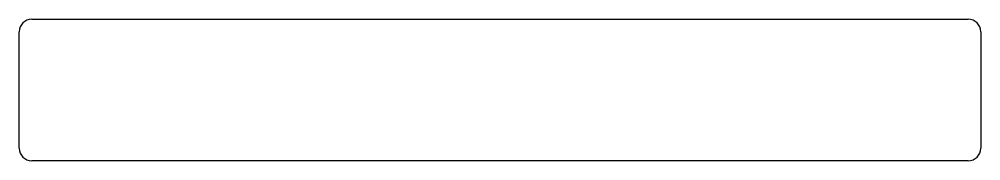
# Model space of a CAD drawing. Extents: x 1829.4 to 1848.4, y 218 to 220.8.
import ezdxf

# ---------------------------------------------------------------- set-up
doc = ezdxf.new("R2010")
doc.units = 0
doc.header["$LTSCALE"] = 15
doc.layers.get('0').update_dxf_attribs({"linetype": 'CONTINUOUS'})

msp = doc.modelspace()

# ---------------------------------------------------------------- linework, layer by layer
at = {"ltscale": 0.05}
for p, q in [((1829.629, 220.79), (1848.129, 220.79)), ((1829.379, 218.24), (1829.379, 220.54)), ((1848.379, 220.54), (1848.379, 218.24)), ((1848.129, 217.99), (1829.629, 217.99))]:
    msp.add_line(p, q, dxfattribs=at)
for centre, start, end in [((1829.629, 220.54), 90, 180), ((1848.129, 220.54), 0, 90), ((1829.629, 218.24), 180, 270), ((1848.129, 218.24), 270, 0)]:
    msp.add_arc(centre, 0.25, start, end, dxfattribs=at)

doc.saveas('drawing.dxf')
